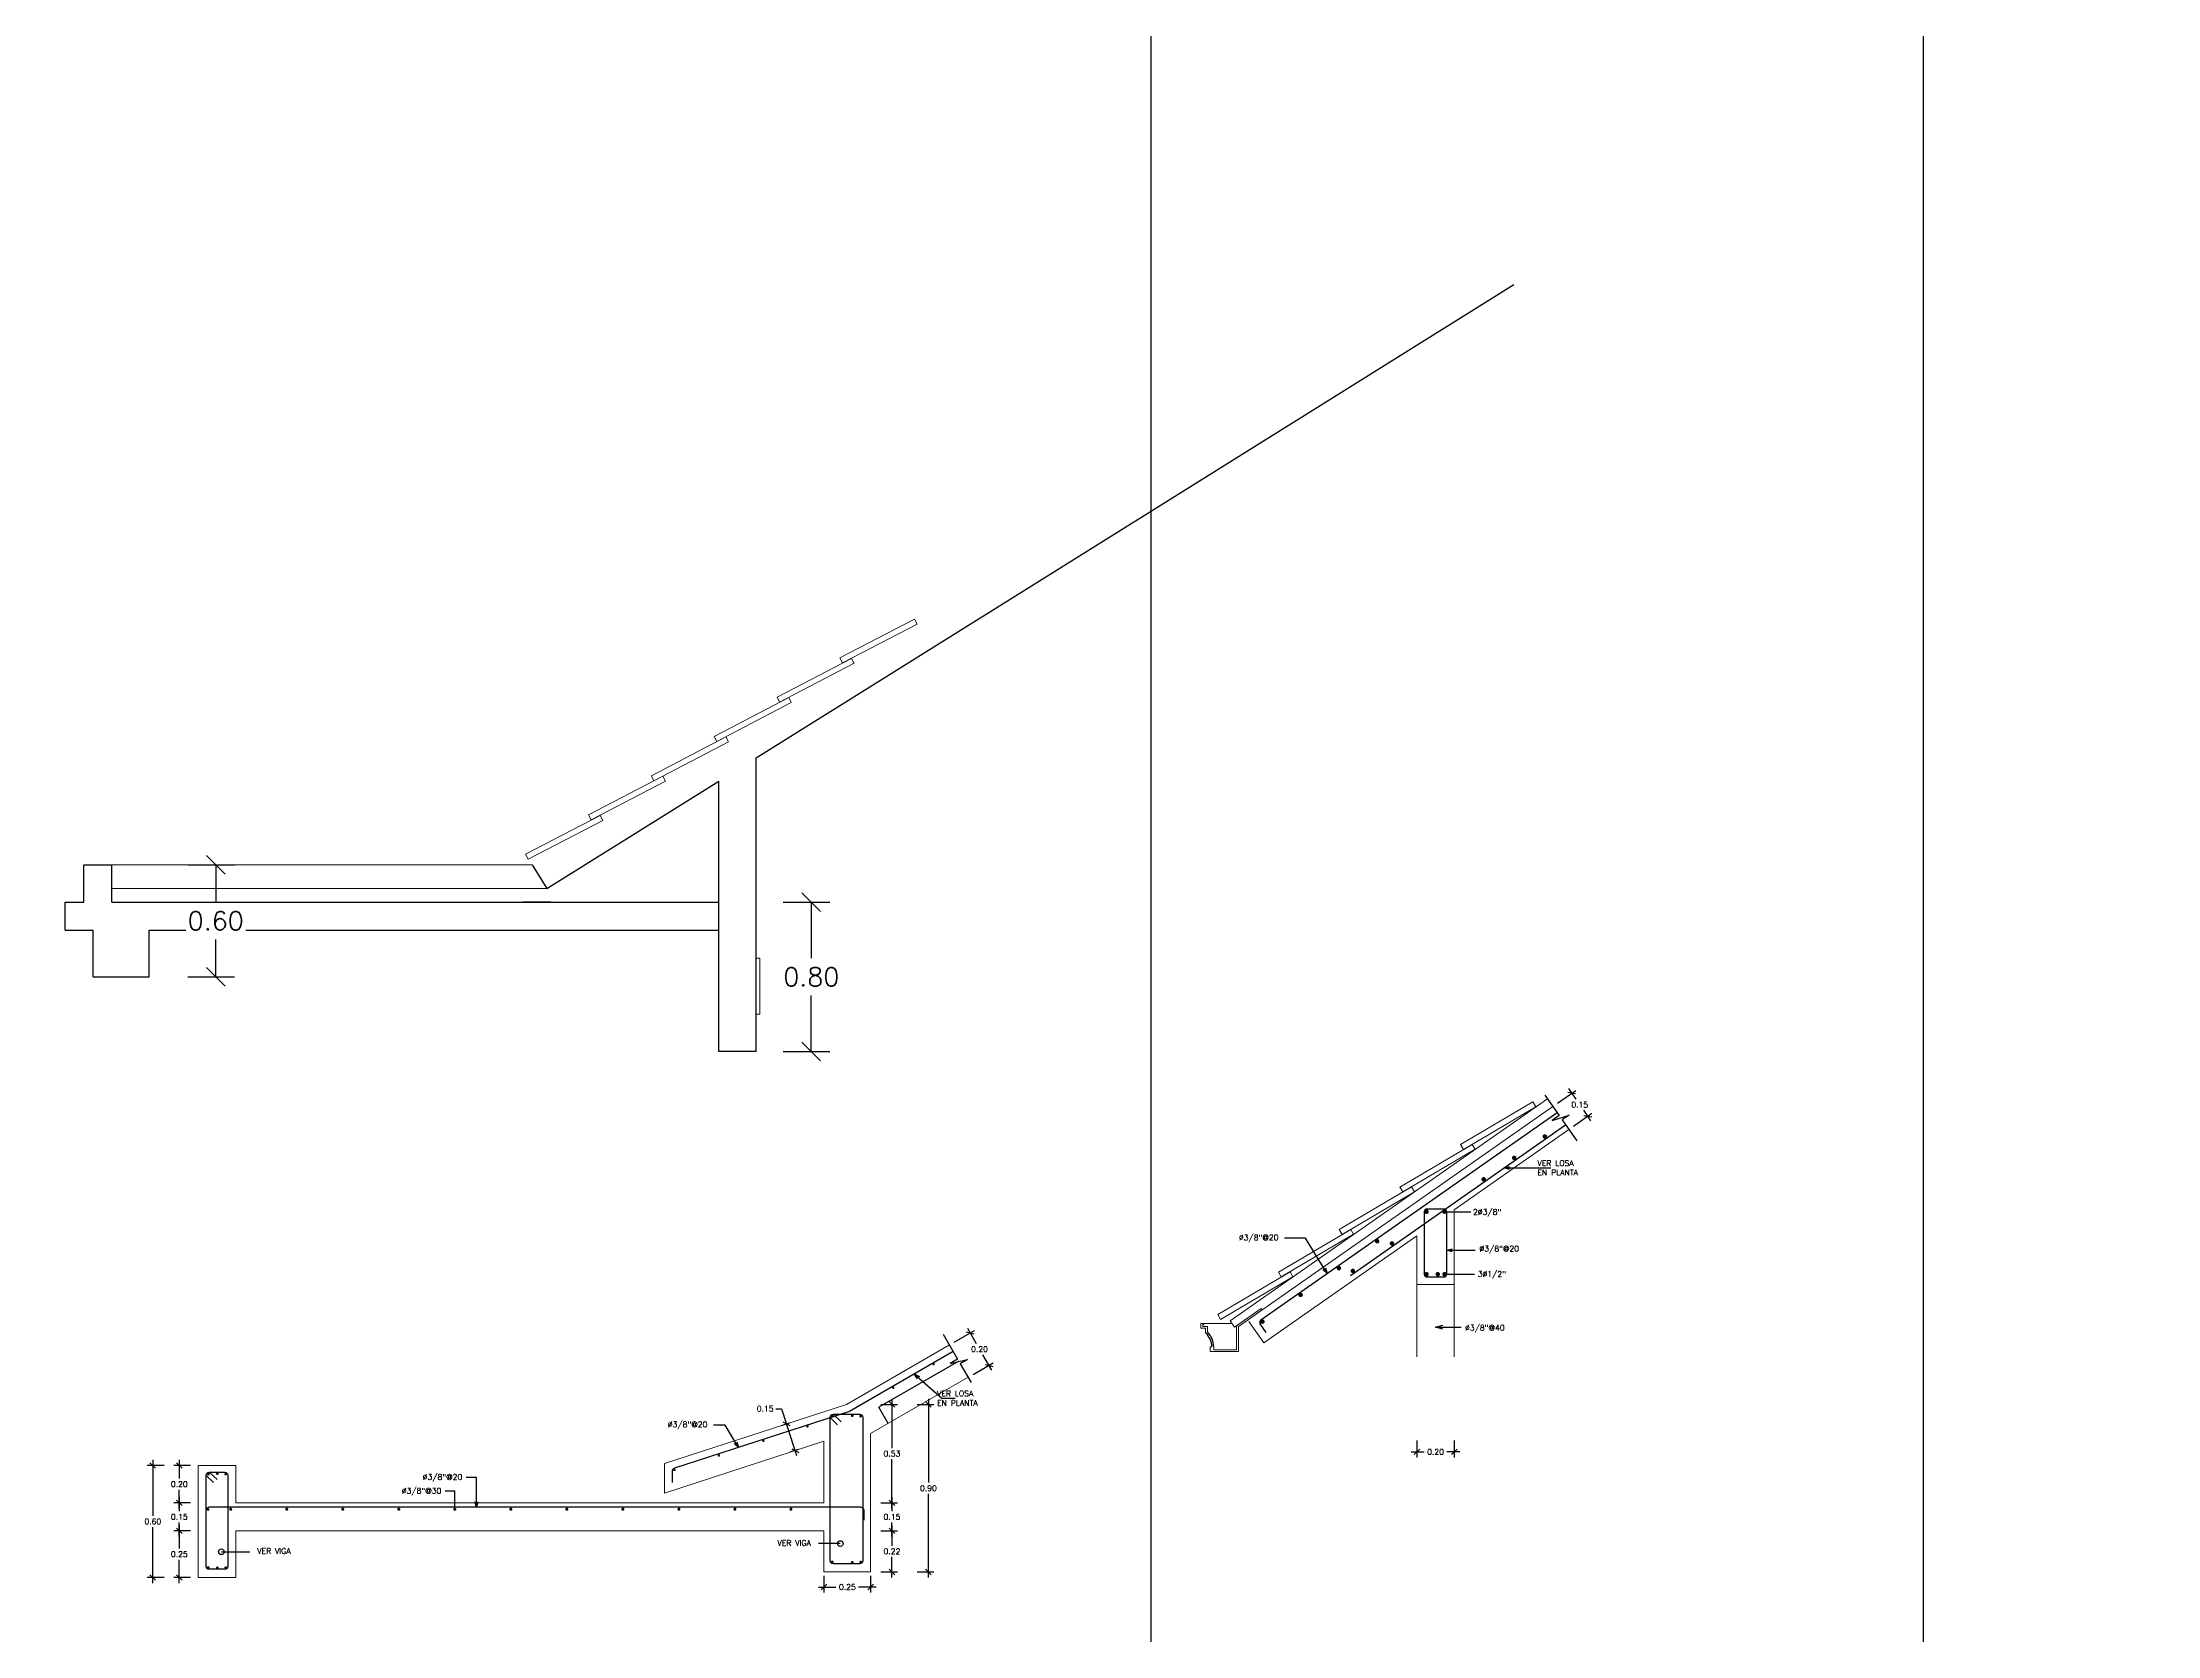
# Model space of a CAD drawing. Header units: metres. Extents: x -44 to 358, y -286 to 66.
# Drawn here: x 44.93 to 56.25, y 18.58 to 27.11 of the extents above; entities that cross this region are included whole.
import ezdxf

# ---------------------------------------------------------------- set-up
doc = ezdxf.new("R2010")
doc.units = ezdxf.units.M
doc.header["$LTSCALE"] = 0.3
doc.header["$PDMODE"] = 3
doc.linetypes.add('CONTINUA', pattern=[0])
doc.linetypes.add('HIDDEN', pattern=[9.525, 6.35, -3.175])
for name, color, linetype, lineweight in [('A-WALL', 7, 'Continuous', 30), ('corte', 7, 'Continuous', 30), ('MUROS', 7, 'Continuous', 15), ('SE-2', 252, 'Continuous', 9), ('SE-3', 253, 'Continuous', 5), ('VIGAS', 1, 'HIDDEN', 15)]:
    doc.layers.add(name, color=color, linetype=linetype, lineweight=lineweight)
for name, color, linetype in [('ACERO', 5, 'Continuous'), ('BP', 3, 'Continuous'), ('DIMENSIONES', 7, 'Continuous'), ('DIMTEXTO', 4, 'Continuous'), ('HATCH MUROS', 8, 'Continuous')]:
    doc.layers.add(name, color=color, linetype=linetype)
doc.styles.add('RomanS', font='romans.shx')
doc.styles.add('SMPLEX', font='simplex.shx')
doc.dimstyles.new('D-15', dxfattribs={"dimscale": 0.15, "dimtxt": 0.2, "dimasz": 0.2, "dimexe": 0.18, "dimexo": 0.2, "dimgap": 0.1, "dimtad": 0, "dimtih": 1, "dimtoh": 1, "dimzin": 0, "dimdsep": 46, "dimtxsty": 'SMPLEX', "dimblk": 'OBLIQUE', "dimcen": 0.09, "dimdle": 0.2, "dimclrd": 4, "dimclre": 4, "dimclrt": 4, "dimadec": 0, "dimazin": 0, "dimtfac": 1, "dimtofl": 0, "dimtmove": 0, "dimatfit": 3, "dimldrblk": 'OPEN30', "dimfxl": 1, "dimtolj": 1, "dimtzin": 0, "dimarcsym": 0})
doc.dimstyles.new('D-20', dxfattribs={"dimscale": 0.2, "dimtxt": 0.2, "dimasz": 0.2, "dimexe": 0.18, "dimexo": 0.2, "dimgap": 0.1, "dimtad": 0, "dimtih": 1, "dimtoh": 1, "dimzin": 0, "dimdsep": 46, "dimtxsty": 'SMPLEX', "dimblk": 'OBLIQUE', "dimcen": 0.09, "dimdle": 0.2, "dimclrd": 4, "dimclre": 4, "dimclrt": 4, "dimadec": 0, "dimazin": 0, "dimtfac": 1, "dimtofl": 0, "dimtmove": 0, "dimatfit": 3, "dimldrblk": 'OPEN30', "dimfxl": 0.5, "dimfxlon": 1, "dimtolj": 1, "dimtzin": 0, "dimarcsym": 0})
doc.dimstyles.new('DIM-50', dxfattribs={"dimscale": 0.5, "dimtxt": 0.2, "dimasz": 0.2, "dimexe": 0.2, "dimexo": 0.2, "dimgap": 0.1, "dimtad": 0, "dimtih": 1, "dimtoh": 1, "dimzin": 0, "dimdsep": 46, "dimtxsty": 'SMPLEX', "dimblk1": 'OBLIQUE', "dimblk2": 'OBLIQUE', "dimsah": 1, "dimcen": 0.2, "dimclrd": 4, "dimclre": 4, "dimclrt": 4, "dimadec": 0, "dimazin": 0, "dimtfac": 1, "dimtmove": 0, "dimatfit": 3, "dimldrblk": 'OPEN30', "dimfxl": 0.3, "dimfxlon": 1, "dimtfill": 1, "dimtolj": 1, "dimtzin": 0, "dimarcsym": 0})

# ---------------------------------------------------------------- blocks, each defined once
blk = doc.blocks.new('_OBLIQUE')
at = {"color": 0, "linetype": 'ByBlock'}
blk.add_line((-0.5, -0.5), (0.5, 0.5), dxfattribs=at)
blk = doc.blocks.new('*D861')
at = {"layer": 'DEFPOINTS', "color": 0, "ltscale": 0.2, "transparency": 16777216}
for p in [(45.299, 22.708), (45.855, 22.708), (45.199, 22.108)]:
    blk.add_point(p, dxfattribs=at)
at = {"layer": 'DIMENSIONES', "color": 4, "lineweight": -2, "ltscale": 0.2, "transparency": 16777216}
for p, q in [((45.705, 22.708), (45.955, 22.708)), ((45.855, 22.708), (45.855, 22.508)), ((45.855, 22.108), (45.855, 22.308)), ((45.705, 22.108), (45.955, 22.108))]:
    blk.add_line(p, q, dxfattribs=at)
at = {"layer": 'DIMENSIONES', "color": 4, "lineweight": -2, "ltscale": 0.2, "transparency": 16777216, "xscale": 0.1, "yscale": 0.1, "zscale": 0.1}
for p, rotation in [((45.855, 22.708), 90), ((45.855, 22.108), 270)]:
    blk.add_blockref('_OBLIQUE', p, dxfattribs=dict(at, rotation=rotation))
at = {"layer": 'DIMENSIONES', "color": 4, "ltscale": 0.2, "transparency": 16777216, "insert": (45.855, 22.408), "char_height": 0.1, "attachment_point": 5, "style": 'SMPLEX', "bg_fill": 3, "box_fill_scale": 1.1, "bg_fill_color": 256, "bg_fill_true_color": 13158600, "bg_fill_transparency": 0}
blk.add_mtext('\\A1;0.60', dxfattribs=at)
blk = doc.blocks.new('_Open30')
at = {"color": 0, "lineweight": -2}
for p, q in [((-1, 0.27), (0, 0)), ((0, 0), (-1, -0.27)), ((0, 0), (-1, 0))]:
    blk.add_line(p, q, dxfattribs=at)
blk = doc.blocks.new('*D862')
at = {"layer": 'DEFPOINTS', "color": 0, "ltscale": 0.2, "transparency": 16777216}
for p in [(48.549, 22.508), (48.549, 21.708), (49.044, 21.708)]:
    blk.add_point(p, dxfattribs=at)
at = {"layer": 'DIMENSIONES', "color": 4, "lineweight": -2, "ltscale": 0.2, "transparency": 16777216}
for p, q in [((48.894, 22.508), (49.144, 22.508)), ((49.044, 22.508), (49.044, 22.208)), ((49.044, 21.708), (49.044, 22.008)), ((48.894, 21.708), (49.144, 21.708))]:
    blk.add_line(p, q, dxfattribs=at)
at = {"layer": 'DIMENSIONES', "color": 4, "lineweight": -2, "ltscale": 0.2, "transparency": 16777216, "xscale": 0.1, "yscale": 0.1, "zscale": 0.1}
for p, rotation in [((49.044, 22.508), 90), ((49.044, 21.708), 270)]:
    blk.add_blockref('_OBLIQUE', p, dxfattribs=dict(at, rotation=rotation))
at = {"layer": 'DIMENSIONES', "color": 4, "ltscale": 0.2, "transparency": 16777216, "insert": (49.044, 22.108), "char_height": 0.1, "attachment_point": 5, "style": 'SMPLEX', "bg_fill": 3, "box_fill_scale": 1.1, "bg_fill_color": 256, "bg_fill_true_color": 13158600, "bg_fill_transparency": 0}
blk.add_mtext('\\A1;0.80', dxfattribs=at)
blk = doc.blocks.new('*D869')
at = {"layer": 'DEFPOINTS', "color": 0, "transparency": 16777216}
for p in [(53.015, 21.414), (53.116, 21.485), (53.101, 21.291)]:
    blk.add_point(p, dxfattribs=at)
at = {"layer": 'DIMTEXTO', "color": 4, "lineweight": -2, "transparency": 16777216}
for p, q in [((53.039, 21.431), (53.138, 21.5)), ((53.099, 21.509), (53.138, 21.453)), ((53.125, 21.308), (53.224, 21.377)), ((53.219, 21.337), (53.18, 21.393))]:
    blk.add_line(p, q, dxfattribs=at)
at = {"layer": 'DIMTEXTO', "color": 4, "lineweight": -2, "transparency": 16777216, "xscale": 0.03, "yscale": 0.03, "zscale": 0.03}
for p, rotation in [((53.116, 21.485), 124.9502771281057), ((53.202, 21.362), 304.9502771281057)]:
    blk.add_blockref('_OBLIQUE', p, dxfattribs=dict(at, rotation=rotation))
at = {"layer": 'DIMTEXTO', "color": 4, "transparency": 16777216, "insert": (53.159, 21.423), "char_height": 0.03, "attachment_point": 5, "style": 'SMPLEX'}
blk.add_mtext('\\A1;0.15', dxfattribs=at)
blk = doc.blocks.new('*D870')
at = {"layer": 'DEFPOINTS', "color": 0, "transparency": 16777216}
for p in [(52.287, 20.141), (52.487, 20.141), (52.487, 19.564)]:
    blk.add_point(p, dxfattribs=at)
at = {"layer": 'DIMTEXTO', "color": 4, "lineweight": -2, "transparency": 16777216}
for p, q in [((52.287, 19.624), (52.287, 19.534)), ((52.487, 19.624), (52.487, 19.534)), ((52.257, 19.564), (52.326, 19.564)), ((52.517, 19.564), (52.447, 19.564))]:
    blk.add_line(p, q, dxfattribs=at)
at = {"layer": 'DIMTEXTO', "color": 4, "lineweight": -2, "transparency": 16777216, "xscale": 0.03, "yscale": 0.03, "zscale": 0.03, "rotation": 180}
blk.add_blockref('_OBLIQUE', (52.287, 19.564), dxfattribs=at)
at = {"layer": 'DIMTEXTO', "color": 4, "lineweight": -2, "transparency": 16777216, "xscale": 0.03, "yscale": 0.03, "zscale": 0.03}
blk.add_blockref('_OBLIQUE', (52.487, 19.564), dxfattribs=at)
at = {"layer": 'DIMTEXTO', "color": 4, "transparency": 16777216, "insert": (52.387, 19.564), "char_height": 0.03, "attachment_point": 5, "style": 'SMPLEX'}
blk.add_mtext('\\A1;0.20', dxfattribs=at)
blk = doc.blocks.new('*U865')
at = {"layer": 'ACERO', "const_width": 0.012}
blk.add_lwpolyline([(-0.006, 0, -1), (0.006, 0, -1)], format="xyb", close=True, dxfattribs=at)
blk = doc.blocks.new('*U866')
at = {"layer": 'DIMTEXTO', "color": 0, "linetype": 'ByBlock', "lineweight": -2, "transparency": 16777216}
for p in [(0.41, 0.287), (0.205, 0.143), (0, 0)]:
    blk.add_blockref('*U865', p, dxfattribs=at)
blk = doc.blocks.new('*D867')
at = {"layer": 'DEFPOINTS', "color": 0, "ltscale": 0.2, "transparency": 16777216}
for p in [(45.762, 19.291), (45.66, 19.141), (45.962, 19.141)]:
    blk.add_point(p, dxfattribs=at)
at = {"layer": 'DIMTEXTO', "color": 4, "lineweight": -2, "ltscale": 0.2, "transparency": 16777216}
for p, q in [((45.72, 19.291), (45.63, 19.291)), ((45.66, 19.321), (45.66, 19.246)), ((45.66, 19.111), (45.66, 19.186)), ((45.72, 19.141), (45.63, 19.141))]:
    blk.add_line(p, q, dxfattribs=at)
at = {"layer": 'DIMTEXTO', "color": 4, "lineweight": -2, "ltscale": 0.2, "transparency": 16777216, "xscale": 0.03, "yscale": 0.03, "zscale": 0.03}
for p, rotation in [((45.66, 19.291), 90), ((45.66, 19.141), 270)]:
    blk.add_blockref('_OBLIQUE', p, dxfattribs=dict(at, rotation=rotation))
at = {"layer": 'DIMTEXTO', "color": 4, "ltscale": 0.2, "transparency": 16777216, "insert": (45.66, 19.216), "char_height": 0.03, "attachment_point": 5, "style": 'SMPLEX'}
blk.add_mtext('\\A1;0.15', dxfattribs=at)
blk = doc.blocks.new('*U863')
at = {"layer": 'ACERO', "const_width": 0.008064}
blk.add_lwpolyline([(0.004032, 0, -1), (-0.004032, 0, -1)], format="xyb", close=True, dxfattribs=at)
blk = doc.blocks.new('*U864')
at = {"layer": 'HATCH MUROS', "color": 0, "linetype": 'ByBlock', "lineweight": -2, "transparency": 16777216}
for p in [(-3, 0), (-2.7, 0), (-2.4, 0), (-2.1, 0), (-1.8, 0), (-1.5, 0), (-1.2, 0), (-0.9, 0)]:
    blk.add_blockref('*U863', p, dxfattribs=at)
at = {"layer": 'HATCH MUROS', "color": 0, "linetype": 'ByBlock', "lineweight": -2}
for p in [(-0.6, 0), (-0.3, 0), (0, 0)]:
    blk.add_blockref('*U863', p, dxfattribs=at)
blk = doc.blocks.new('*D868')
at = {"layer": 'DEFPOINTS', "color": 0, "ltscale": 0.2, "transparency": 16777216}
for p in [(49.232, 19.818), (49.671, 19.818), (49.362, 18.921)]:
    blk.add_point(p, dxfattribs=at)
at = {"layer": 'DIMTEXTO', "color": 4, "lineweight": -2, "ltscale": 0.2, "transparency": 16777216}
for p, q in [((49.671, 19.848), (49.671, 19.399)), ((49.611, 19.818), (49.701, 19.818)), ((49.671, 18.891), (49.671, 19.339)), ((49.611, 18.921), (49.701, 18.921))]:
    blk.add_line(p, q, dxfattribs=at)
at = {"layer": 'DIMTEXTO', "color": 4, "lineweight": -2, "ltscale": 0.2, "transparency": 16777216, "xscale": 0.03, "yscale": 0.03, "zscale": 0.03}
for p, rotation in [((49.671, 19.818), 90), ((49.671, 18.921), 270)]:
    blk.add_blockref('_OBLIQUE', p, dxfattribs=dict(at, rotation=rotation))
at = {"layer": 'DIMTEXTO', "color": 4, "ltscale": 0.2, "transparency": 16777216, "insert": (49.671, 19.369), "char_height": 0.03, "attachment_point": 5, "style": 'SMPLEX'}
blk.add_mtext('\\A1;0.90', dxfattribs=at)
blk = doc.blocks.new('*D1112')
at = {"layer": 'DEFPOINTS', "color": 0, "ltscale": 0.2, "transparency": 16777216}
for p in [(45.66, 19.491), (45.762, 19.491), (45.762, 19.291)]:
    blk.add_point(p, dxfattribs=at)
at = {"layer": 'DIMTEXTO', "color": 4, "lineweight": -2, "ltscale": 0.2, "transparency": 16777216}
for p, q in [((45.72, 19.491), (45.63, 19.491)), ((45.66, 19.521), (45.66, 19.421)), ((45.72, 19.291), (45.63, 19.291)), ((45.66, 19.261), (45.66, 19.361))]:
    blk.add_line(p, q, dxfattribs=at)
at = {"layer": 'DIMTEXTO', "color": 4, "lineweight": -2, "ltscale": 0.2, "transparency": 16777216, "xscale": 0.03, "yscale": 0.03, "zscale": 0.03}
for p, rotation in [((45.66, 19.491), 90), ((45.66, 19.291), 270)]:
    blk.add_blockref('_OBLIQUE', p, dxfattribs=dict(at, rotation=rotation))
at = {"layer": 'DIMTEXTO', "color": 4, "ltscale": 0.2, "transparency": 16777216, "insert": (45.66, 19.391), "char_height": 0.03, "attachment_point": 5, "style": 'SMPLEX'}
blk.add_mtext('\\A1;0.20', dxfattribs=at)
blk = doc.blocks.new('*D1113')
at = {"layer": 'DEFPOINTS', "color": 0, "ltscale": 0.2, "transparency": 16777216}
for p in [(45.962, 19.141), (45.66, 18.891), (45.762, 18.891)]:
    blk.add_point(p, dxfattribs=at)
at = {"layer": 'DIMTEXTO', "color": 4, "lineweight": -2, "ltscale": 0.2, "transparency": 16777216}
for p, q in [((45.66, 19.171), (45.66, 19.046)), ((45.72, 19.141), (45.63, 19.141)), ((45.66, 18.861), (45.66, 18.986)), ((45.72, 18.891), (45.63, 18.891))]:
    blk.add_line(p, q, dxfattribs=at)
at = {"layer": 'DIMTEXTO', "color": 4, "lineweight": -2, "ltscale": 0.2, "transparency": 16777216, "xscale": 0.03, "yscale": 0.03, "zscale": 0.03}
for p, rotation in [((45.66, 19.141), 90), ((45.66, 18.891), 270)]:
    blk.add_blockref('_OBLIQUE', p, dxfattribs=dict(at, rotation=rotation))
at = {"layer": 'DIMTEXTO', "color": 4, "ltscale": 0.2, "transparency": 16777216, "insert": (45.66, 19.016), "char_height": 0.03, "attachment_point": 5, "style": 'SMPLEX'}
blk.add_mtext('\\A1;0.25', dxfattribs=at)
blk = doc.blocks.new('*D1114')
at = {"layer": 'DEFPOINTS', "color": 0, "ltscale": 0.2, "transparency": 16777216}
for p in [(45.518, 19.491), (45.762, 19.491), (45.762, 18.891)]:
    blk.add_point(p, dxfattribs=at)
at = {"layer": 'DIMTEXTO', "color": 4, "lineweight": -2, "ltscale": 0.2, "transparency": 16777216}
for p, q in [((45.578, 19.491), (45.488, 19.491)), ((45.518, 19.521), (45.518, 19.221)), ((45.518, 18.861), (45.518, 19.161)), ((45.578, 18.891), (45.488, 18.891))]:
    blk.add_line(p, q, dxfattribs=at)
at = {"layer": 'DIMTEXTO', "color": 4, "lineweight": -2, "ltscale": 0.2, "transparency": 16777216, "xscale": 0.03, "yscale": 0.03, "zscale": 0.03}
for p, rotation in [((45.518, 19.491), 90), ((45.518, 18.891), 270)]:
    blk.add_blockref('_OBLIQUE', p, dxfattribs=dict(at, rotation=rotation))
at = {"layer": 'DIMTEXTO', "color": 4, "ltscale": 0.2, "transparency": 16777216, "insert": (45.518, 19.191), "char_height": 0.03, "attachment_point": 5, "style": 'SMPLEX'}
blk.add_mtext('\\A1;0.60', dxfattribs=at)
blk = doc.blocks.new('*D1115')
at = {"layer": 'DEFPOINTS', "color": 0, "ltscale": 0.2, "transparency": 16777216}
for p in [(49.112, 19.141), (49.476, 19.141), (49.362, 18.921)]:
    blk.add_point(p, dxfattribs=at)
at = {"layer": 'DIMTEXTO', "color": 4, "lineweight": -2, "ltscale": 0.2, "transparency": 16777216}
for p, q in [((49.476, 19.171), (49.476, 19.061)), ((49.416, 19.141), (49.506, 19.141)), ((49.416, 18.921), (49.506, 18.921)), ((49.476, 18.891), (49.476, 19.001))]:
    blk.add_line(p, q, dxfattribs=at)
at = {"layer": 'DIMTEXTO', "color": 4, "lineweight": -2, "ltscale": 0.2, "transparency": 16777216, "xscale": 0.03, "yscale": 0.03, "zscale": 0.03}
for p, rotation in [((49.476, 19.141), 90), ((49.476, 18.921), 270)]:
    blk.add_blockref('_OBLIQUE', p, dxfattribs=dict(at, rotation=rotation))
at = {"layer": 'DIMTEXTO', "color": 4, "ltscale": 0.2, "transparency": 16777216, "insert": (49.476, 19.031), "char_height": 0.03, "attachment_point": 5, "style": 'SMPLEX'}
blk.add_mtext('\\A1;0.22', dxfattribs=at)
blk = doc.blocks.new('*D1116')
at = {"layer": 'DEFPOINTS', "color": 0, "ltscale": 0.2, "transparency": 16777216}
for p in [(49.112, 19.291), (49.476, 19.291), (49.112, 19.141)]:
    blk.add_point(p, dxfattribs=at)
at = {"layer": 'DIMTEXTO', "color": 4, "lineweight": -2, "ltscale": 0.2, "transparency": 16777216}
for p, q in [((49.416, 19.291), (49.506, 19.291)), ((49.476, 19.321), (49.476, 19.246)), ((49.476, 19.111), (49.476, 19.186)), ((49.416, 19.141), (49.506, 19.141))]:
    blk.add_line(p, q, dxfattribs=at)
at = {"layer": 'DIMTEXTO', "color": 4, "lineweight": -2, "ltscale": 0.2, "transparency": 16777216, "xscale": 0.03, "yscale": 0.03, "zscale": 0.03}
for p, rotation in [((49.476, 19.291), 90), ((49.476, 19.141), 270)]:
    blk.add_blockref('_OBLIQUE', p, dxfattribs=dict(at, rotation=rotation))
at = {"layer": 'DIMTEXTO', "color": 4, "ltscale": 0.2, "transparency": 16777216, "insert": (49.476, 19.216), "char_height": 0.03, "attachment_point": 5, "style": 'SMPLEX'}
blk.add_mtext('\\A1;0.15', dxfattribs=at)
blk = doc.blocks.new('*D1117')
at = {"layer": 'DEFPOINTS', "color": 0, "ltscale": 0.2, "transparency": 16777216}
for p in [(49.232, 19.818), (49.476, 19.818), (49.112, 19.291)]:
    blk.add_point(p, dxfattribs=at)
at = {"layer": 'DIMTEXTO', "color": 4, "lineweight": -2, "ltscale": 0.2, "transparency": 16777216}
for p, q in [((49.476, 19.848), (49.476, 19.584)), ((49.416, 19.818), (49.506, 19.818)), ((49.476, 19.261), (49.476, 19.524)), ((49.416, 19.291), (49.506, 19.291))]:
    blk.add_line(p, q, dxfattribs=at)
at = {"layer": 'DIMTEXTO', "color": 4, "lineweight": -2, "ltscale": 0.2, "transparency": 16777216, "xscale": 0.03, "yscale": 0.03, "zscale": 0.03}
for p, rotation in [((49.476, 19.818), 90), ((49.476, 19.291), 270)]:
    blk.add_blockref('_OBLIQUE', p, dxfattribs=dict(at, rotation=rotation))
at = {"layer": 'DIMTEXTO', "color": 4, "ltscale": 0.2, "transparency": 16777216, "insert": (49.476, 19.554), "char_height": 0.03, "attachment_point": 5, "style": 'SMPLEX'}
blk.add_mtext('\\A1;0.53', dxfattribs=at)
blk = doc.blocks.new('*U1118')
at = {"layer": 'ACERO', "const_width": 0.00686}
blk.add_lwpolyline([(-0.003, 0, -1), (0.003, 0, -1)], format="xyb", close=True, dxfattribs=at)
blk = doc.blocks.new('*U1119')
at = {"layer": 'DIMTEXTO', "color": 0, "linetype": 'ByBlock', "lineweight": -2, "transparency": 16777216}
for p in [(0.205, 0.143), (0, 0)]:
    blk.add_blockref('*U1118', p, dxfattribs=at)
blk = doc.blocks.new('*U1120')
at = {"layer": 'ACERO', "const_width": 0.00686}
blk.add_lwpolyline([(-0.003, 0, -1), (0.003, 0, -1)], format="xyb", close=True, dxfattribs=at)
blk = doc.blocks.new('*U1121')
at = {"layer": 'DIMTEXTO', "color": 0, "linetype": 'ByBlock', "lineweight": -2, "transparency": 16777216}
for p in [(0.614, 0.43), (0.41, 0.287), (0.205, 0.143), (0, 0)]:
    blk.add_blockref('*U1120', p, dxfattribs=at)
blk = doc.blocks.new('*D1122')
at = {"layer": 'DEFPOINTS', "color": 0, "transparency": 16777216}
for p in [(49.784, 20.136), (49.884, 19.963), (49.995, 20.027)]:
    blk.add_point(p, dxfattribs=at)
at = {"layer": 'DIMTEXTO', "color": 4, "lineweight": -2, "transparency": 16777216}
for p, q in [((49.81, 20.151), (49.918, 20.214)), ((49.88, 20.226), (49.927, 20.144)), ((50.01, 20.001), (49.962, 20.084)), ((49.91, 19.978), (50.018, 20.04))]:
    blk.add_line(p, q, dxfattribs=at)
at = {"layer": 'DIMTEXTO', "color": 4, "lineweight": -2, "transparency": 16777216, "xscale": 0.03, "yscale": 0.03, "zscale": 0.03}
for p, rotation in [((49.895, 20.2), 119.9998191854925), ((49.995, 20.027), 299.9998191854925)]:
    blk.add_blockref('_OBLIQUE', p, dxfattribs=dict(at, rotation=rotation))
at = {"layer": 'DIMTEXTO', "color": 4, "transparency": 16777216, "insert": (49.945, 20.114), "char_height": 0.03, "attachment_point": 5, "style": 'SMPLEX'}
blk.add_mtext('\\A1;0.20', dxfattribs=at)
blk = doc.blocks.new('*D1123')
at = {"layer": 'DEFPOINTS', "color": 0, "ltscale": 0.2, "transparency": 16777216}
for p in [(48.912, 19.713), (48.94, 19.723), (48.987, 19.58)]:
    blk.add_point(p, dxfattribs=at)
at = {"layer": 'DIMTEXTO', "color": 4, "lineweight": -2, "ltscale": 0.2, "transparency": 16777216}
for p, q in [((48.855, 19.795), (48.885, 19.795)), ((48.926, 19.718), (48.883, 19.704)), ((48.885, 19.795), (48.912, 19.713)), ((48.967, 19.542), (48.903, 19.742)), ((48.973, 19.576), (48.93, 19.562))]:
    blk.add_line(p, q, dxfattribs=at)
at = {"layer": 'DIMTEXTO', "color": 4, "lineweight": -2, "ltscale": 0.2, "transparency": 16777216, "xscale": 0.03, "yscale": 0.03, "zscale": 0.03}
for p, rotation in [((48.912, 19.713), 107.9999999999992), ((48.958, 19.571), 287.9999999999991)]:
    blk.add_blockref('_OBLIQUE', p, dxfattribs=dict(at, rotation=rotation))
at = {"layer": 'DIMTEXTO', "color": 4, "ltscale": 0.2, "transparency": 16777216, "insert": (48.797, 19.795), "char_height": 0.03, "attachment_point": 5, "style": 'SMPLEX'}
blk.add_mtext('\\A1;0.15', dxfattribs=at)
blk = doc.blocks.new('*D1521')
at = {"layer": 'DEFPOINTS', "color": 0, "ltscale": 0.2, "transparency": 16777216}
for p in [(49.112, 18.921), (49.362, 18.921), (49.362, 18.84)]:
    blk.add_point(p, dxfattribs=at)
at = {"layer": 'DIMTEXTO', "color": 4, "lineweight": -2, "ltscale": 0.2, "transparency": 16777216}
for p, q in [((49.082, 18.84), (49.176, 18.84)), ((49.112, 18.9), (49.112, 18.81)), ((49.392, 18.84), (49.297, 18.84)), ((49.362, 18.9), (49.362, 18.81))]:
    blk.add_line(p, q, dxfattribs=at)
at = {"layer": 'DIMTEXTO', "color": 4, "lineweight": -2, "ltscale": 0.2, "transparency": 16777216, "xscale": 0.03, "yscale": 0.03, "zscale": 0.03, "rotation": 180}
blk.add_blockref('_OBLIQUE', (49.112, 18.84), dxfattribs=at)
at = {"layer": 'DIMTEXTO', "color": 4, "lineweight": -2, "ltscale": 0.2, "transparency": 16777216, "xscale": 0.03, "yscale": 0.03, "zscale": 0.03}
blk.add_blockref('_OBLIQUE', (49.362, 18.84), dxfattribs=at)
at = {"layer": 'DIMTEXTO', "color": 4, "ltscale": 0.2, "transparency": 16777216, "insert": (49.237, 18.84), "char_height": 0.03, "attachment_point": 5, "style": 'SMPLEX'}
blk.add_mtext('\\A1;0.25', dxfattribs=at)

msp = doc.modelspace()

# ---------------------------------------------------------------- linework, layer by layer
at = {"layer": 'A-WALL'}
for radius, end in [(0.1024317, 47.34154537), (0.1124317, 45.06538239)]:
    msp.add_arc((51.0863685, 20.125753), radius, 0.24641708, end, dxfattribs=at)
at = {"layer": 'ACERO'}
for p, q in [((51.4512467, 20.2703232), (53.0377378, 21.3811963)), ((51.9315079, 20.5089438), (53.0835172, 21.3155895)), ((51.4805437, 20.2023311), (51.447563, 20.2494323)), ((49.1456505, 19.7471524, 0.4671289), (49.1852662, 19.7093999, 0.4671289)), ((49.161512, 19.7650878, 0.4671289), (49.2032691, 19.7252945, 0.4671289)), ((45.8042588, 19.4370182, 0.4671289), (45.8438745, 19.3992657, 0.4671289)), ((45.8201203, 19.4549536, 0.4671289), (45.8618775, 19.4151603, 0.4671289))]:
    msp.add_line(p, q, dxfattribs=at)
for points, const_width in [([(52.9780923, 21.2531395, 1), (52.9660923, 21.2531395, 1)], 0.012), ([(52.8142619, 21.1384242, 1), (52.8022619, 21.1384242, 1)], 0.012), ([(52.6504315, 21.0237089, 1), (52.6384315, 21.0237089, 1)], 0.012), ([(52.3325137, 20.849934, 1), (52.3445137, 20.849934, 1)], 0.012), ([(52.4405158, 20.849934, -1), (52.4285158, 20.849934, -1)], 0.012), ([(52.1594569, 20.6799248, 1), (52.1474569, 20.6799248, 1)], 0.012), ([(51.9497976, 20.5331198, 1), (51.9377976, 20.5331198, 1)], 0.012), ([(52.3325137, 20.5150219, -1), (52.3445137, 20.5150219, -1)], 0.012), ([(52.4046881, 20.5150219, 1), (52.3926881, 20.5150219, 1)], 0.012), ([(52.4405158, 20.5150219, 1), (52.4285158, 20.5150219, 1)], 0.012), ([(51.4535622, 20.2614325, -1), (51.4655622, 20.2614325, -1)], 0.012), ([(49.1599732, 19.7542542, -1), (49.1528482, 19.7542542, -1)], 0.007125), ([(49.267226, 19.7571141, -1), (49.260101, 19.7571141, -1)], 0.007125), ([(49.312034, 19.754965, -1), (49.304909, 19.754965, -1)], 0.007125), ([(45.8185816, 19.44412, -1), (45.8114566, 19.44412, -1)], 0.007125), ([(45.867226, 19.4469799, -1), (45.860101, 19.4469799, -1)], 0.007125), ([(45.912034, 19.4448308, -1), (45.904909, 19.4448308, -1)], 0.007125), ([(45.8177903, 19.2550134, -1), (45.8106653, 19.2550134, -1)], 0.007125), ([(45.8185816, 18.9446666, 1), (45.8114566, 18.9446666, 1)], 0.007125), ([(45.8185816, 18.9446666, 1), (45.8114566, 18.9446666, 1)], 0.007125), ([(45.867226, 18.9429273, 1), (45.860101, 18.9429273, 1)], 0.007125), ([(45.912034, 18.9439558, 1), (45.904909, 18.9439558, 1)], 0.007125), ([(45.912034, 18.9439558, 1), (45.904909, 18.9439558, 1)], 0.007125), ([(49.1599732, 18.9746666, 1), (49.1528482, 18.9746666, 1)], 0.007125), ([(49.1599732, 18.9746666, 1), (49.1528482, 18.9746666, 1)], 0.007125), ([(49.267226, 18.9729273, 1), (49.260101, 18.9729273, 1)], 0.007125), ([(49.312034, 18.9739558, 1), (49.304909, 18.9739558, 1)], 0.007125), ([(49.312034, 18.9739558, 1), (49.304909, 18.9739558, 1)], 0.007125)]:
    msp.add_lwpolyline(points, format="xyb", close=True, dxfattribs=dict(at, const_width=const_width))
for points in [[(52.3415148, 20.5009406), (52.4315148, 20.5009406, 0.4142135624), (52.4465148, 20.5159406), (52.4465148, 20.8490153, 0.4142135624), (52.4315148, 20.8640153), (52.3415148, 20.8640153, 0.4142135624), (52.3265148, 20.8490153), (52.3265148, 20.5159406, 0.4142135624)], [(49.1606505, 19.7650878), (49.3042588, 19.7650878, -0.4142135624), (49.3192588, 19.7500878), (49.3192588, 18.9799536, -0.4142135624), (49.3042588, 18.9649536), (49.1606505, 18.9649536, -0.4142135624), (49.1456505, 18.9799536), (49.1456505, 19.7500878, -0.4142135624)], [(45.8192588, 19.4549536), (45.9042588, 19.4549536, -0.4142135624), (45.9192588, 19.4399536), (45.9192588, 18.9499536, -0.4142135624), (45.9042588, 18.9349536), (45.8192588, 18.9349536, -0.4142135624), (45.8042588, 18.9499536), (45.8042588, 19.4399536, -0.4142135624)]]:
    msp.add_lwpolyline(points, format="xyb", close=True, dxfattribs=at)
for points in [[(49.8043059, 20.1016633), (49.2487887, 19.7809354), (48.312318, 19.4766576, 0.3249196962), (48.2984983, 19.4576364), (48.2984983, 19.400573)], [(49.327391, 19.1980295), (49.327391, 19.2470286, 0.4142135624), (49.307391, 19.2670286), (45.8217588, 19.2670286, 0.4142135624), (45.8017588, 19.2470286), (45.8017588, 19.1549746)]]:
    msp.add_lwpolyline(points, format="xyb", dxfattribs=at)
msp.add_arc((51.4598503, 20.258036), 0.015, 125, 215, dxfattribs=at)
at = {"layer": 'BP', "linetype": 'CONTINUA', "ltscale": 5}
msp.add_lwpolyline([(0, 37.6335309), (50.8625687, 37.6335309), (50.8625687, 0), (0, 0)], close=True, dxfattribs=at)
msp.add_lwpolyline([(0, 37.6335309), (50.8625687, 37.6335309), (50.8625687, 0), (0, 0)], close=True, dxfattribs=at)
at = {"layer": 'BP', "ltscale": 8}
msp.add_lwpolyline([(55, 37.6335309), (105, 37.6335309), (105, 0), (55, 0)], close=True, dxfattribs=at)
msp.add_lwpolyline([(55, 37.6335309), (105, 37.6335309), (105, 0), (55, 0)], close=True, dxfattribs=at)
at = {"layer": 'corte'}
for p, q in [((48.7490594, 23.2810425), (52.8052867, 25.8156547)), ((48.7490594, 21.708076), (48.7490594, 23.2810425)), ((48.7490594, 21.708076), (48.7490594, 23.2810425)), ((47.6285473, 22.5808688), (48.5490594, 23.1560686)), ((47.6285473, 22.5808688), (48.5490594, 23.1560686)), ((48.5490594, 21.708076), (48.5490594, 23.1560686)), ((48.5490594, 21.708076), (48.5490594, 23.1560686)), ((45.1490594, 22.508076), (45.1490594, 22.708076)), ((45.1490594, 22.708076), (45.2990594, 22.708076)), ((45.1490594, 22.508076), (45.1490594, 22.708076)), ((45.1490594, 22.708076), (45.2990594, 22.708076)), ((45.2990594, 22.508076), (45.2990594, 22.708076)), ((45.2990594, 22.508076), (45.2990594, 22.708076)), ((47.5490594, 22.708076), (47.6285473, 22.5808688)), ((47.5490594, 22.708076), (47.6285473, 22.5808688)), ((45.0490594, 22.358076), (45.0490594, 22.508076)), ((45.0490594, 22.508076), (45.1490594, 22.508076)), ((45.0490594, 22.358076), (45.0490594, 22.508076)), ((45.2990594, 22.508076), (48.5490594, 22.508076)), ((47.6490594, 22.508076), (47.4990594, 22.508076)), ((45.0490594, 22.358076), (45.1990594, 22.358076)), ((45.0490594, 22.358076), (45.1990594, 22.358076)), ((45.1990594, 22.108076), (45.1990594, 22.358076)), ((45.1990594, 22.108076), (45.1990594, 22.358076)), ((45.4990594, 22.108076), (45.4990594, 22.358076)), ((45.4990594, 22.358076), (48.5490594, 22.358076)), ((45.4990594, 22.108076), (45.4990594, 22.358076)), ((45.1990594, 22.108076), (45.4990594, 22.108076)), ((45.1990594, 22.108076), (45.4990594, 22.108076)), ((48.7490594, 21.708076), (48.5490594, 21.708076)), ((48.7490594, 21.708076), (48.5490594, 21.708076))]:
    msp.add_line(p, q, dxfattribs=at)
at = {"layer": 'DIMTEXTO'}
for p, q in [((52.4345158, 20.849934), (52.5758226, 20.849934)), ((52.4345158, 20.5150219), (52.5946309, 20.5150219))]:
    msp.add_line(p, q, dxfattribs=at)
at = {"layer": 'DIMTEXTO', "color": 3}
for points in [[(52.9722296, 21.4747517), (53.0490458, 21.3650468), (53.0106426, 21.3381566), (53.1023369, 21.3670383), (53.0655357, 21.3412698), (53.1441959, 21.2289314)], [(49.7507871, 20.1942738), (49.8277432, 20.0611811), (49.7871578, 20.037714), (49.8810068, 20.0585549), (49.8421144, 20.0360667), (49.9008427, 19.9344983)]]:
    msp.add_lwpolyline(points, dxfattribs=at)
at = {"layer": 'DIMTEXTO'}
msp.add_lwpolyline([(47.135034, 19.2650452), (47.135034, 19.3527249), (47.083734, 19.3527249)], dxfattribs=at)
at = {"layer": 'HATCH MUROS', "color": 8}
msp.add_line((49.4566011, 19.7161638), (49.4066011, 19.8027663), dxfattribs=at)
msp.add_lwpolyline([(49.8343059, 20.0497018), (49.4066011, 19.8027663)], dxfattribs=at)
at = {"layer": 'MUROS'}
for p, q in [((51.2868461, 20.2650784), (52.9861159, 21.45492)), ((51.3097891, 20.2323124), (51.4526942, 20.3323756)), ((51.330779, 20.2348019), (51.45843, 20.3241841)), ((51.45843, 20.3241841), (51.4526942, 20.3323756)), ((51.130779, 20.2511383), (51.130779, 20.2261237)), ((51.145779, 20.2511383), (51.130779, 20.2511383)), ((51.155779, 20.2261237), (51.130779, 20.2261237)), ((51.140779, 20.2461383), (51.140779, 20.2361237)), ((51.145779, 20.2461383), (51.140779, 20.2461383)), ((51.165779, 20.2361237), (51.140779, 20.2361237)), ((51.145779, 20.2511383), (51.145779, 20.2461383)), ((51.155779, 20.2261237), (51.155779, 20.2008584)), ((51.165779, 20.2361237), (51.165779, 20.205345)), ((51.3097891, 20.2323124), (51.2868461, 20.2650784)), ((51.320779, 20.1111383), (51.320779, 20.2400076)), ((51.330779, 20.1011383), (51.330779, 20.2348019)), ((51.180779, 20.1011383), (51.180779, 20.1261936)), ((51.1887993, 20.1261936), (51.180779, 20.1261936)), ((51.330779, 20.1011383), (51.180779, 20.1011383)), ((51.1987992, 20.1262366), (51.1987992, 20.1111383)), ((51.320779, 20.1111383), (51.1987992, 20.1111383))]:
    msp.add_line(p, q, dxfattribs=at)
at = {"layer": 'SE-2'}
for p, q in [((48.7690594, 22.208076), (48.7490594, 22.208076)), ((48.7690594, 21.908076), (48.7690594, 22.208076)), ((48.7490594, 21.908076), (48.7690594, 21.908076)), ((51.145779, 20.2511383), (51.2966071, 20.2511383))]:
    msp.add_line(p, q, dxfattribs=at)
for points in [[(49.5964467, 24.0238592), (49.1974735, 23.8160132), (49.211334, 23.789407), (49.6103072, 23.997253)], [(49.2598276, 23.8135162), (48.8608544, 23.6056702), (48.8747149, 23.5790641), (49.2736881, 23.7869101)], [(48.9232085, 23.6031733), (48.5242353, 23.3953273), (48.5380958, 23.3687211), (48.937069, 23.5765671)], [(48.5865894, 23.3928303), (48.1876162, 23.1849843), (48.2014768, 23.1583782), (48.6004499, 23.3662242)], [(48.2499703, 23.1824874), (47.8509972, 22.9746414), (47.8648577, 22.9480352), (48.2638309, 23.1558812)], [(47.9133513, 22.9721444), (47.5143781, 22.7642984), (47.5282386, 22.7376923), (47.9272118, 22.9455383)], [(52.9084888, 21.4382836), (52.5209402, 21.2098418), (52.5361742, 21.1839976), (52.9237227, 21.4124394)], [(52.5833395, 21.2106117), (52.1957909, 20.9821699), (52.2110249, 20.9563256), (52.5985735, 21.1847674)], [(52.2581902, 20.9829397), (51.8706416, 20.7544979), (51.8858756, 20.7286537), (52.2734242, 20.9570955)], [(51.933041, 20.7552678), (51.5454924, 20.526826), (51.5607264, 20.5009817), (51.948275, 20.7294235)], [(51.6231257, 20.5017515), (51.2355771, 20.2733097), (51.2203431, 20.299154), (51.6078917, 20.5275958)]]:
    msp.add_lwpolyline(points, close=True, dxfattribs=at)
at = {"layer": 'SE-3'}
for p, q in [((47.5490594, 22.708076), (45.2990594, 22.708076)), ((47.6285473, 22.5808688), (45.2990594, 22.5808688))]:
    msp.add_line(p, q, dxfattribs=at)
at = {"layer": 'VIGAS', "linetype": 'Continuous', "lineweight": 0}
for p, q in [((51.330779, 20.2348019), (53.0147947, 21.4139624)), ((52.4865148, 20.8609406), (53.1007245, 21.2910149)), ((52.4865148, 20.8609406), (52.4865148, 20.0729065)), ((51.4668155, 20.1469395), (52.2865148, 20.7208991)), ((52.2865148, 20.7208991), (52.2865148, 20.0729065)), ((52.4865148, 20.4609406), (52.2865148, 20.4609406)), ((51.4668155, 20.1469395), (51.3865148, 20.2616207)), ((49.1117588, 19.2909365), (49.1117588, 19.6207508))]:
    msp.add_line(p, q, dxfattribs=at)
for points in [[(49.7843059, 20.1363043), (49.2324297, 19.8176785), (48.2584983, 19.501229), (48.2584983, 19.3435096)], [(49.8843059, 19.9630993), (49.3617588, 19.6614066)], [(45.9617588, 19.2909365), (45.9617588, 19.4909365), (45.7617588, 19.4909365), (45.7617588, 18.8909365), (45.9617588, 18.8909365), (45.9617588, 19.1409365), (49.1117588, 19.1409365), (49.1117588, 18.9209365), (49.3617588, 18.9209365), (49.3617588, 19.6614066)], [(48.2584983, 19.3435096), (49.1117588, 19.6207508)], [(49.1117588, 19.2909365), (45.9617588, 19.2909365)]]:
    msp.add_lwpolyline(points, dxfattribs=at)

# ---------------------------------------------------------------- block references
at = {"layer": 'DIMTEXTO'}
msp.add_blockref('*U866', (51.6643502, 20.4048266), dxfattribs=at)
for name, p, rotation in [('*U1119', (49.4830307, 19.9074489), 355.4540240255539), ('*U1121', (48.3115926, 19.4673736), 343.0976326648571)]:
    msp.add_blockref(name, p, dxfattribs=dict(at, rotation=rotation))
at = {"layer": 'HATCH MUROS'}
msp.add_blockref('*U864', (48.9351502, 19.2564787), dxfattribs=at)

# ---------------------------------------------------------------- texts
at = {"layer": 'DIMTEXTO', "color": 4, "char_height": 0.03, "attachment_point": 5, "style": 'SMPLEX'}
for s, insert in [('\\pxql;VER LOSA\\PEN PLANTA', (53.0410076, 21.0851303)), ('2%%C3/8"', (52.6632464, 20.8437488)), ('%%C3/8"@20', (51.4397301, 20.7068615)), ('%%C3/8"@20', (52.7278019, 20.6470412)), ('3%%C1/2"', (52.6882743, 20.5114971)), ('%%C3/8"@40', (52.6506286, 20.2235029)), ('\\pxql;VER LOSA\\PEN PLANTA', (49.8261349, 19.8512824)), ('%%C3/8"@20', (48.3816187, 19.7057673)), ('VER VIGA', (46.1665167, 19.0323592)), ('VER VIGA', (48.9522865, 19.0763355))]:
    msp.add_mtext(s, dxfattribs=dict(at, insert=insert))
at = {"layer": 'DIMTEXTO', "char_height": 0.03, "attachment_point": 4, "style": 'RomanS'}
for s, insert in [('%%C3/8"@30', (46.8510645, 19.3502765)), ('%%C3/8"@20', (46.9632381, 19.4244432))]:
    msp.add_mtext(s, dxfattribs=dict(at, insert=insert))

# ---------------------------------------------------------------- dimensions: what is measured, and where the dimension line sits
at = {"layer": 'DIMTEXTO'}
for p1, p2, distance, picture, middle in [((53.1007245, 21.2910149), (53.0147947, 21.4139624), -0.123723, '*D869', (53.1591691, 21.4233652)), ((49.7843059, 20.1363043), (49.8843054, 19.963099), 0.1276026, '*D1122', (49.9448129, 20.1135026))]:
    dim = msp.add_aligned_dim(p1=p1, p2=p2, distance=distance, dimstyle='D-15', dxfattribs=at)
    dim.commit()
    dim.dimension.update_dxf_attribs({"geometry": picture, "text_midpoint": middle})
dim = msp.add_linear_dim(base=(52.4865148, 19.5639906), p1=(52.2865148, 20.1410023), p2=(52.4865148, 20.1410023), dimstyle='D-15', override={"dimexe": 0.2, "dimexo": 0.1, "dimfxl": 0.4, "dimfxlon": 1}, dxfattribs=at)
dim.commit()
dim.dimension.update_dxf_attribs({"geometry": '*D870', "text_midpoint": (52.3865148, 19.5639906)})
at = {"layer": 'DIMTEXTO', "ltscale": 0.2}
for base, p1, p2, picture, middle in [((49.4761944, 19.8176785), (49.1117588, 19.2909365), (49.2324297, 19.8176785), '*D1117', (49.4761944, 19.5543075)), ((49.6710929, 19.8176785), (49.3617588, 18.9209365), (49.2324297, 19.8176785), '*D868', (49.6710929, 19.3693075)), ((45.5180361, 19.4909365), (45.7617588, 18.8909365), (45.7617588, 19.4909365), '*D1114', (45.5180361, 19.1909365)), ((45.6601974, 19.4909365), (45.761704, 19.2909365), (45.7617588, 19.4909365), '*D1112', (45.6601974, 19.3909365)), ((45.6601974, 19.1409365), (45.761704, 19.2909365), (45.9617588, 19.1409365), '*D867', (45.6601974, 19.2159365)), ((49.4761944, 19.2909365), (49.1117588, 19.1409365), (49.1117588, 19.2909365), '*D1116', (49.4761944, 19.2159365)), ((45.6601974, 18.8909365), (45.9617588, 19.1409365), (45.7617588, 18.8909365), '*D1113', (45.6601974, 19.0159365)), ((49.4761944, 19.1409365), (49.3617588, 18.9209365), (49.1117588, 19.1409365), '*D1115', (49.4761944, 19.0309365))]:
    dim = msp.add_linear_dim(base=base, p1=p1, p2=p2, angle=90, dimstyle='D-15', override={"dimexe": 0.2, "dimexo": 0.1, "dimtmove": 1, "dimfxl": 0.4, "dimfxlon": 1}, dxfattribs=at)
    dim.commit()
    dim.dimension.update_dxf_attribs({"geometry": picture, "text_midpoint": middle})
dim = msp.add_linear_dim(base=(48.9117742, 19.7134912), p1=(48.986822, 19.5801564), p2=(48.9404695, 19.7228148), angle=108, dimstyle='D-15', override={"dimexe": 0.2, "dimexo": 0.1, "dimtmove": 1, "dimfxl": 0.4, "dimfxlon": 1}, dxfattribs=at)
dim.commit()
dim.dimension.update_dxf_attribs({"geometry": '*D1123', "text_midpoint": (48.813572, 19.7952367), "dimtype": 161})
dim = msp.add_linear_dim(base=(49.3617588, 18.8404189), p1=(49.1117588, 18.9209365), p2=(49.3617588, 18.9209365), dimstyle='D-15', override={"dimexe": 0.2, "dimexo": 0.1, "dimtmove": 1, "dimfxl": 0.4, "dimfxlon": 1}, dxfattribs=at)
dim.commit()
dim.dimension.update_dxf_attribs({"geometry": '*D1521', "text_midpoint": (49.2367588, 18.8404189)})

# ---------------------------------------------------------------- leaders
at = {"layer": 'DIMTEXTO'}
for points, override in [([(52.753666, 21.0846251), (53.0038584, 21.0846251)], {"dimgap": 0.1, "dimtad": 0}), ([(51.8064355, 20.5190292), (51.690969, 20.7088357), (51.5782689, 20.7088357)], {"dimgap": 0.1, "dimtad": 0}), ([(52.4465148, 20.6434137), (52.5980822, 20.6434137)], {"dimgap": 0.1, "dimtad": 0}), ([(48.6543246, 19.5877823), (48.5822431, 19.7077415), (48.5201575, 19.7077415)], {"dimgap": 0.1, "dimtad": 0}), ([(45.8852297, 19.0287317), (46.0367971, 19.0287317)], {"dimgap": 0.1, "dimtad": 0, "dimldrblk": 'DotBlank'}), ([(49.1994205, 19.072708), (49.0820061, 19.072708)], {"dimgap": 0.1, "dimtad": 0, "dimldrblk": 'DotBlank'})]:
    msp.add_leader(points, dimstyle='D-15', override=override, dxfattribs=at)
at = {"layer": 'DIMTEXTO', "color": 1}
msp.add_leader([(52.3865148, 20.2315361), (52.5241292, 20.2315361)], dimstyle='D-20', dxfattribs=at)
at = {"layer": 'DIMTEXTO'}
msp.add_leader([(49.5955912, 19.9811619), (49.7425539, 19.850893), (49.814355, 19.850893)], dimstyle='D-15', dxfattribs=at)
at = {"layer": 'DIMTEXTO', "linetype": 'Continuous', "lineweight": 0}
msp.add_leader([(47.2510135, 19.2670286), (47.2510135, 19.4268915), (47.1959077, 19.4268915)], dimstyle='D-15', dxfattribs=at)

# ---------------------------------------------------------------- next in the draw order: dimensions: what is measured, and where the dimension line sits
at = {"layer": 'DIMENSIONES', "ltscale": 0.2}
for base, p1, p2, picture, middle in [((45.8554544, 22.708076), (45.1990594, 22.108076), (45.2990594, 22.708076), '*D861', (45.8554544, 22.408076)), ((49.0442762, 21.708076), (48.5490594, 22.508076), (48.5490594, 21.708076), '*D862', (49.0442762, 22.108076))]:
    dim = msp.add_linear_dim(base=base, p1=p1, p2=p2, angle=90, dimstyle='DIM-50', dxfattribs=at)
    dim.commit()
    dim.dimension.update_dxf_attribs({"geometry": picture, "text_midpoint": middle})

doc.saveas('drawing.dxf')
